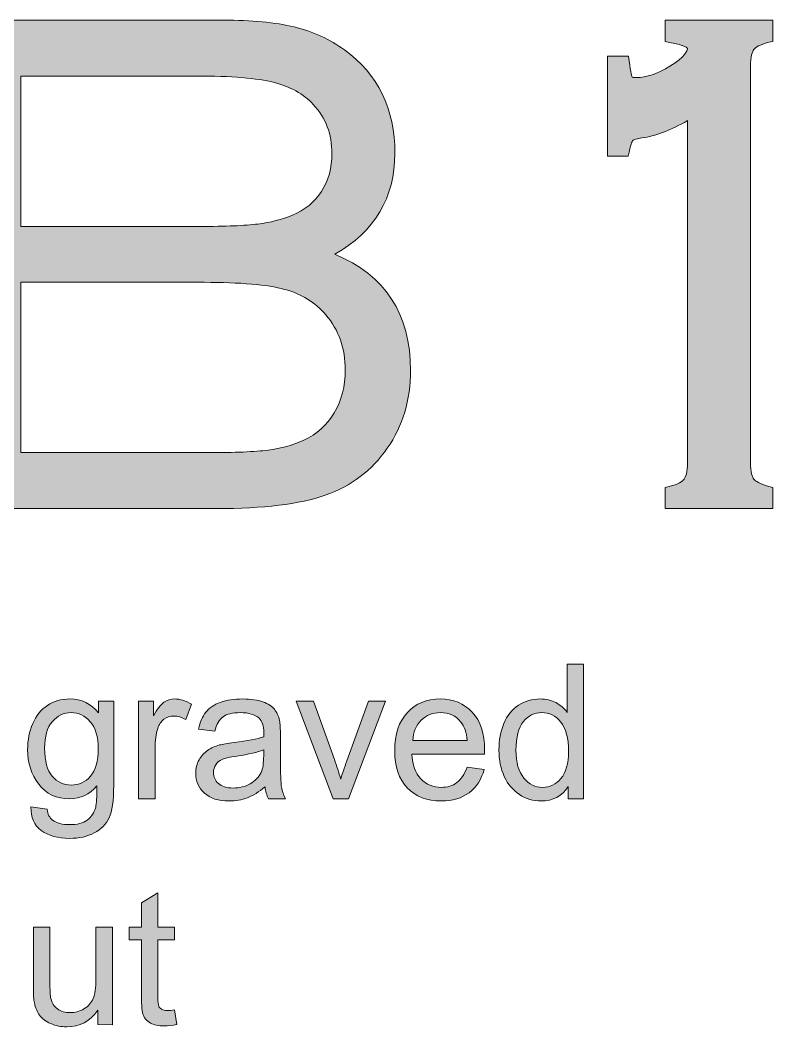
# Model space of a CAD drawing. Header units: inches. Extents: x 1117 to 1992, y -2324 to -585.
# Drawn here: x 1617.49 to 1653.76, y -1661.68 to -1613.17 of the extents above; entities that cross this region are included whole.
import ezdxf

# ---------------------------------------------------------------- set-up
doc = ezdxf.new("R2010")
doc.units = ezdxf.units.IN
doc.header["$MEASUREMENT"] = 0
doc.layers.add('Layer 1', color=7, linetype='Continuous')

# ---------------------------------------------------------------- blocks, each defined once
blk = doc.blocks.new('block 243')
at = {"layer": 'Layer 1', "true_color": 0x010101}
h = blk.add_hatch(color=18, dxfattribs=at)
h.dxf.hatch_style = 2
edge = h.paths.add_edge_path()
edge.add_spline(control_points=[(1632.65, -1624.453), (1634.572, -1623.359), (1635.545, -1621.728), (1635.545, -1619.597), (1635.545, -1617.44), (1634.726, -1615.759), (1633.113, -1614.602), (1632.415, -1614.089), (1631.598, -1613.718), (1630.686, -1613.497), (1629.787, -1613.28), (1628.64, -1613.169), (1627.278, -1613.169), (1627.278, -1613.169), (1613.289, -1613.169), (1613.289, -1613.169), (1613.289, -1613.169), (1613.289, -1614.157), (1613.289, -1614.157), (1613.289, -1614.157), (1613.482, -1614.202), (1613.482, -1614.202), (1613.938, -1614.311), (1614.124, -1614.454), (1614.199, -1614.555), (1614.277, -1614.66), (1614.369, -1614.893), (1614.369, -1615.41), (1614.369, -1615.41), (1614.369, -1634.466), (1614.369, -1634.466), (1614.369, -1634.982), (1614.277, -1635.209), (1614.201, -1635.31), (1614.124, -1635.41), (1613.937, -1635.555), (1613.474, -1635.676), (1613.474, -1635.676), (1613.289, -1635.725), (1613.289, -1635.725), (1613.289, -1635.725), (1613.289, -1636.708), (1613.289, -1636.708), (1613.289, -1636.708), (1626.957, -1636.708), (1626.957, -1636.708), (1629.202, -1636.708), (1630.962, -1636.491), (1632.187, -1636.062), (1633.437, -1635.624), (1634.444, -1634.863), (1635.178, -1633.8), (1635.925, -1632.726), (1636.303, -1631.469), (1636.303, -1630.062), (1636.304, -1627.335), (1635.076, -1625.451), (1632.65, -1624.453)], knot_values=[0, 0, 0, 0, 1, 1, 1, 2, 2, 2, 3, 3, 3, 4, 4, 4, 5, 5, 5, 6, 6, 6, 7, 7, 7, 8, 8, 8, 9, 9, 9, 10, 10, 10, 11, 11, 11, 12, 12, 12, 13, 13, 13, 14, 14, 14, 15, 15, 15, 16, 16, 16, 17, 17, 17, 18, 18, 18, 19, 19, 19, 19], degree=3, periodic=1)
edge = h.paths.add_edge_path()
edge.add_spline(control_points=[(1617.52, -1625.804), (1617.52, -1625.804), (1626.349, -1625.804), (1626.349, -1625.804), (1628.096, -1625.804), (1629.403, -1625.918), (1630.234, -1626.142), (1631.035, -1626.358), (1631.704, -1626.772), (1632.219, -1627.371), (1632.84, -1628.097), (1633.154, -1628.991), (1633.154, -1630.027), (1633.154, -1630.81), (1632.976, -1631.504), (1632.624, -1632.092), (1632.275, -1632.676), (1631.78, -1633.12), (1631.158, -1633.41), (1630.632, -1633.646), (1630.053, -1633.807), (1629.439, -1633.887), (1628.812, -1633.97), (1627.829, -1634.012), (1626.518, -1634.012), (1626.518, -1634.012), (1617.518, -1634.012), (1617.518, -1634.012), (1617.518, -1634.012), (1617.518, -1625.803), (1617.518, -1625.803), (1617.518, -1625.803), (1617.52, -1625.803), (1617.52, -1625.803), (1617.52, -1625.803), (1617.52, -1625.804), (1617.52, -1625.804), (1617.52, -1625.804), (1617.52, -1625.804), (1617.52, -1625.804)], knot_values=[0, 0, 0, 0, 1, 1, 1, 2, 2, 2, 3, 3, 3, 4, 4, 4, 5, 5, 5, 6, 6, 6, 7, 7, 7, 8, 8, 8, 9, 9, 9, 10, 10, 10, 11, 11, 11, 12, 12, 12, 13, 13, 13, 13], degree=3, periodic=1)
edge = h.paths.add_edge_path()
edge.add_spline(control_points=[(1632.013, -1621.42), (1631.682, -1621.936), (1631.21, -1622.324), (1630.61, -1622.572), (1630.103, -1622.777), (1629.543, -1622.919), (1628.942, -1622.995), (1628.332, -1623.072), (1627.391, -1623.111), (1626.146, -1623.111), (1626.146, -1623.111), (1617.518, -1623.111), (1617.518, -1623.111), (1617.518, -1623.111), (1617.518, -1615.863), (1617.518, -1615.863), (1617.518, -1615.863), (1625.977, -1615.863), (1625.977, -1615.863), (1627.658, -1615.863), (1628.918, -1615.966), (1629.722, -1616.168), (1630.497, -1616.364), (1631.136, -1616.723), (1631.616, -1617.234), (1632.219, -1617.89), (1632.512, -1618.664), (1632.512, -1619.596), (1632.513, -1620.287), (1632.345, -1620.901), (1632.013, -1621.42)], knot_values=[0, 0, 0, 0, 1, 1, 1, 2, 2, 2, 3, 3, 3, 4, 4, 4, 5, 5, 5, 6, 6, 6, 7, 7, 7, 8, 8, 8, 9, 9, 9, 10, 10, 10, 10], degree=3, periodic=1)
h = blk.add_hatch(color=18, dxfattribs=at)
h.dxf.hatch_style = 2
edge = h.paths.add_edge_path()
edge.add_spline(control_points=[(1648.564, -1614.204), (1648.564, -1614.204), (1648.772, -1614.24), (1648.772, -1614.24), (1649.547, -1614.374), (1649.648, -1614.534), (1649.644, -1614.516), (1649.644, -1614.647), (1649.534, -1614.934), (1648.799, -1615.384), (1648.199, -1615.751), (1647.656, -1615.938), (1647.184, -1615.938), (1647.039, -1615.938), (1646.983, -1615.915), (1646.981, -1615.92), (1646.966, -1615.888), (1646.914, -1615.736), (1646.834, -1615.125), (1646.834, -1615.125), (1646.805, -1614.908), (1646.805, -1614.908), (1646.805, -1614.908), (1645.796, -1614.908), (1645.796, -1614.908), (1645.796, -1614.908), (1645.796, -1619.729), (1645.796, -1619.729), (1645.796, -1619.729), (1646.789, -1619.729), (1646.789, -1619.729), (1646.789, -1619.729), (1646.83, -1619.53), (1646.83, -1619.53), (1646.928, -1619.067), (1646.998, -1618.974), (1647.003, -1618.967), (1647.007, -1618.964), (1647.083, -1618.901), (1647.448, -1618.848), (1648.089, -1618.756), (1648.826, -1618.475), (1649.644, -1618.01), (1649.644, -1618.01), (1649.644, -1634.466), (1649.644, -1634.466), (1649.644, -1634.968), (1649.553, -1635.193), (1649.476, -1635.293), (1649.4, -1635.392), (1649.215, -1635.532), (1648.756, -1635.641), (1648.756, -1635.641), (1648.563, -1635.686), (1648.563, -1635.686), (1648.563, -1635.686), (1648.563, -1636.708), (1648.563, -1636.708), (1648.563, -1636.708), (1653.756, -1636.708), (1653.756, -1636.708), (1653.756, -1636.708), (1653.756, -1635.691), (1653.756, -1635.691), (1653.756, -1635.691), (1653.569, -1635.642), (1653.569, -1635.642), (1653.106, -1635.52), (1652.918, -1635.379), (1652.841, -1635.282), (1652.766, -1635.186), (1652.676, -1634.966), (1652.676, -1634.466), (1652.676, -1634.466), (1652.676, -1615.411), (1652.676, -1615.411), (1652.676, -1614.909), (1652.767, -1614.684), (1652.845, -1614.584), (1652.92, -1614.485), (1653.105, -1614.345), (1653.565, -1614.237), (1653.565, -1614.237), (1653.757, -1614.191), (1653.757, -1614.191), (1653.757, -1614.191), (1653.757, -1613.17), (1653.757, -1613.17), (1653.757, -1613.17), (1648.565, -1613.17), (1648.565, -1613.17), (1648.565, -1613.17), (1648.564, -1614.204), (1648.564, -1614.204), (1648.564, -1614.204), (1648.564, -1614.204), (1648.564, -1614.204)], knot_values=[0, 0, 0, 0, 1, 1, 1, 2, 2, 2, 3, 3, 3, 4, 4, 4, 5, 5, 5, 6, 6, 6, 7, 7, 7, 8, 8, 8, 9, 9, 9, 10, 10, 10, 11, 11, 11, 12, 12, 12, 13, 13, 13, 14, 14, 14, 15, 15, 15, 16, 16, 16, 17, 17, 17, 18, 18, 18, 19, 19, 19, 20, 20, 20, 21, 21, 21, 22, 22, 22, 23, 23, 23, 24, 24, 24, 25, 25, 25, 26, 26, 26, 27, 27, 27, 28, 28, 28, 29, 29, 29, 30, 30, 30, 31, 31, 31, 32, 32, 32, 32], degree=3, periodic=1)
at = {"layer": 'Layer 1', "lineweight": 0}
for points, knots in [([(1632.65, -1624.453), (1634.572, -1623.359), (1635.545, -1621.728), (1635.545, -1619.597), (1635.545, -1617.44), (1634.726, -1615.759), (1633.113, -1614.602), (1632.415, -1614.089), (1631.598, -1613.718), (1630.686, -1613.497), (1629.787, -1613.28), (1628.64, -1613.169), (1627.278, -1613.169), (1627.278, -1613.169), (1613.289, -1613.169), (1613.289, -1613.169), (1613.289, -1613.169), (1613.289, -1614.157), (1613.289, -1614.157), (1613.289, -1614.157), (1613.482, -1614.202), (1613.482, -1614.202), (1613.938, -1614.311), (1614.124, -1614.454), (1614.199, -1614.555), (1614.277, -1614.66), (1614.369, -1614.893), (1614.369, -1615.41), (1614.369, -1615.41), (1614.369, -1634.466), (1614.369, -1634.466), (1614.369, -1634.982), (1614.277, -1635.209), (1614.201, -1635.31), (1614.124, -1635.41), (1613.937, -1635.555), (1613.474, -1635.676), (1613.474, -1635.676), (1613.289, -1635.725), (1613.289, -1635.725), (1613.289, -1635.725), (1613.289, -1636.708), (1613.289, -1636.708), (1613.289, -1636.708), (1626.957, -1636.708), (1626.957, -1636.708), (1629.202, -1636.708), (1630.962, -1636.491), (1632.187, -1636.062), (1633.437, -1635.624), (1634.444, -1634.863), (1635.178, -1633.8), (1635.925, -1632.726), (1636.303, -1631.469), (1636.303, -1630.062), (1636.304, -1627.335), (1635.076, -1625.451), (1632.65, -1624.453)], [0, 0, 0, 0, 1, 1, 1, 2, 2, 2, 3, 3, 3, 4, 4, 4, 5, 5, 5, 6, 6, 6, 7, 7, 7, 8, 8, 8, 9, 9, 9, 10, 10, 10, 11, 11, 11, 12, 12, 12, 13, 13, 13, 14, 14, 14, 15, 15, 15, 16, 16, 16, 17, 17, 17, 18, 18, 18, 19, 19, 19, 19]), ([(1648.564, -1614.204), (1648.564, -1614.204), (1648.772, -1614.24), (1648.772, -1614.24), (1649.547, -1614.374), (1649.648, -1614.534), (1649.644, -1614.516), (1649.644, -1614.647), (1649.534, -1614.934), (1648.799, -1615.384), (1648.199, -1615.751), (1647.656, -1615.938), (1647.184, -1615.938), (1647.039, -1615.938), (1646.983, -1615.915), (1646.981, -1615.92), (1646.966, -1615.888), (1646.914, -1615.736), (1646.834, -1615.125), (1646.834, -1615.125), (1646.805, -1614.908), (1646.805, -1614.908), (1646.805, -1614.908), (1645.796, -1614.908), (1645.796, -1614.908), (1645.796, -1614.908), (1645.796, -1619.729), (1645.796, -1619.729), (1645.796, -1619.729), (1646.789, -1619.729), (1646.789, -1619.729), (1646.789, -1619.729), (1646.83, -1619.53), (1646.83, -1619.53), (1646.928, -1619.067), (1646.998, -1618.974), (1647.003, -1618.967), (1647.007, -1618.964), (1647.083, -1618.901), (1647.448, -1618.848), (1648.089, -1618.756), (1648.826, -1618.475), (1649.644, -1618.01), (1649.644, -1618.01), (1649.644, -1634.466), (1649.644, -1634.466), (1649.644, -1634.968), (1649.553, -1635.193), (1649.476, -1635.293), (1649.4, -1635.392), (1649.215, -1635.532), (1648.756, -1635.641), (1648.756, -1635.641), (1648.563, -1635.686), (1648.563, -1635.686), (1648.563, -1635.686), (1648.563, -1636.708), (1648.563, -1636.708), (1648.563, -1636.708), (1653.756, -1636.708), (1653.756, -1636.708), (1653.756, -1636.708), (1653.756, -1635.691), (1653.756, -1635.691), (1653.756, -1635.691), (1653.569, -1635.642), (1653.569, -1635.642), (1653.106, -1635.52), (1652.918, -1635.379), (1652.841, -1635.282), (1652.766, -1635.186), (1652.676, -1634.966), (1652.676, -1634.466), (1652.676, -1634.466), (1652.676, -1615.411), (1652.676, -1615.411), (1652.676, -1614.909), (1652.767, -1614.684), (1652.845, -1614.584), (1652.92, -1614.485), (1653.105, -1614.345), (1653.565, -1614.237), (1653.565, -1614.237), (1653.757, -1614.191), (1653.757, -1614.191), (1653.757, -1614.191), (1653.757, -1613.17), (1653.757, -1613.17), (1653.757, -1613.17), (1648.565, -1613.17), (1648.565, -1613.17), (1648.565, -1613.17), (1648.564, -1614.204), (1648.564, -1614.204), (1648.564, -1614.204), (1648.564, -1614.204), (1648.564, -1614.204)], [0, 0, 0, 0, 1, 1, 1, 2, 2, 2, 3, 3, 3, 4, 4, 4, 5, 5, 5, 6, 6, 6, 7, 7, 7, 8, 8, 8, 9, 9, 9, 10, 10, 10, 11, 11, 11, 12, 12, 12, 13, 13, 13, 14, 14, 14, 15, 15, 15, 16, 16, 16, 17, 17, 17, 18, 18, 18, 19, 19, 19, 20, 20, 20, 21, 21, 21, 22, 22, 22, 23, 23, 23, 24, 24, 24, 25, 25, 25, 26, 26, 26, 27, 27, 27, 28, 28, 28, 29, 29, 29, 30, 30, 30, 31, 31, 31, 32, 32, 32, 32]), ([(1632.013, -1621.42), (1631.682, -1621.936), (1631.21, -1622.324), (1630.61, -1622.572), (1630.103, -1622.777), (1629.543, -1622.919), (1628.942, -1622.995), (1628.332, -1623.072), (1627.391, -1623.111), (1626.146, -1623.111), (1626.146, -1623.111), (1617.518, -1623.111), (1617.518, -1623.111), (1617.518, -1623.111), (1617.518, -1615.863), (1617.518, -1615.863), (1617.518, -1615.863), (1625.977, -1615.863), (1625.977, -1615.863), (1627.658, -1615.863), (1628.918, -1615.966), (1629.722, -1616.168), (1630.497, -1616.364), (1631.136, -1616.723), (1631.616, -1617.234), (1632.219, -1617.89), (1632.512, -1618.664), (1632.512, -1619.596), (1632.513, -1620.287), (1632.345, -1620.901), (1632.013, -1621.42)], [0, 0, 0, 0, 1, 1, 1, 2, 2, 2, 3, 3, 3, 4, 4, 4, 5, 5, 5, 6, 6, 6, 7, 7, 7, 8, 8, 8, 9, 9, 9, 10, 10, 10, 10]), ([(1617.52, -1625.804), (1617.52, -1625.804), (1626.349, -1625.804), (1626.349, -1625.804), (1628.096, -1625.804), (1629.403, -1625.918), (1630.234, -1626.142), (1631.035, -1626.358), (1631.704, -1626.772), (1632.219, -1627.371), (1632.84, -1628.097), (1633.154, -1628.991), (1633.154, -1630.027), (1633.154, -1630.81), (1632.976, -1631.504), (1632.624, -1632.092), (1632.275, -1632.676), (1631.78, -1633.12), (1631.158, -1633.41), (1630.632, -1633.646), (1630.053, -1633.807), (1629.439, -1633.887), (1628.812, -1633.97), (1627.829, -1634.012), (1626.518, -1634.012), (1626.518, -1634.012), (1617.518, -1634.012), (1617.518, -1634.012), (1617.518, -1634.012), (1617.518, -1625.803), (1617.518, -1625.803), (1617.518, -1625.803), (1617.52, -1625.803), (1617.52, -1625.803), (1617.52, -1625.803), (1617.52, -1625.804), (1617.52, -1625.804), (1617.52, -1625.804), (1617.52, -1625.804), (1617.52, -1625.804)], [0, 0, 0, 0, 1, 1, 1, 2, 2, 2, 3, 3, 3, 4, 4, 4, 5, 5, 5, 6, 6, 6, 7, 7, 7, 8, 8, 8, 9, 9, 9, 10, 10, 10, 11, 11, 11, 12, 12, 12, 13, 13, 13, 13])]:
    blk.add_open_spline(points, degree=3, knots=knots, dxfattribs=at)
blk = doc.blocks.new('block 244')
at = {"layer": 'Layer 1', "true_color": 0x010101}
h = blk.add_hatch(color=18, dxfattribs=at)
h.dxf.hatch_style = 2
edge = h.paths.add_edge_path()
edge.add_spline(control_points=[(1643.899, -1650.69), (1643.899, -1650.69), (1643.899, -1650.096), (1643.899, -1650.096), (1643.601, -1650.563), (1643.162, -1650.796), (1642.583, -1650.796), (1642.208, -1650.796), (1641.863, -1650.693), (1641.548, -1650.485), (1641.233, -1650.279), (1640.99, -1649.991), (1640.818, -1649.62), (1640.645, -1649.249), (1640.559, -1648.823), (1640.559, -1648.342), (1640.559, -1647.873), (1640.637, -1647.447), (1640.794, -1647.064), (1640.95, -1646.682), (1641.185, -1646.389), (1641.498, -1646.185), (1641.811, -1645.982), (1642.161, -1645.88), (1642.548, -1645.88), (1642.831, -1645.88), (1643.085, -1645.939), (1643.305, -1646.059), (1643.526, -1646.179), (1643.707, -1646.334), (1643.845, -1646.527), (1643.845, -1646.527), (1643.845, -1644.197), (1643.845, -1644.197), (1643.845, -1644.197), (1644.638, -1644.197), (1644.638, -1644.197), (1644.638, -1644.197), (1644.638, -1650.69), (1644.638, -1650.69), (1644.638, -1650.69), (1643.899, -1650.69), (1643.899, -1650.69), (1643.899, -1650.69), (1643.899, -1650.69), (1643.899, -1650.69)], knot_values=[0, 0, 0, 0, 1, 1, 1, 2, 2, 2, 3, 3, 3, 4, 4, 4, 5, 5, 5, 6, 6, 6, 7, 7, 7, 8, 8, 8, 9, 9, 9, 10, 10, 10, 11, 11, 11, 12, 12, 12, 13, 13, 13, 14, 14, 14, 15, 15, 15, 15], degree=3, periodic=1)
edge = h.paths.add_edge_path()
edge.add_spline(control_points=[(1641.379, -1648.343), (1641.379, -1648.945), (1641.505, -1649.395), (1641.76, -1649.694), (1642.014, -1649.992), (1642.313, -1650.141), (1642.659, -1650.141), (1643.006, -1650.141), (1643.303, -1649.999), (1643.547, -1649.714), (1643.79, -1649.429), (1643.912, -1648.994), (1643.912, -1648.41), (1643.912, -1647.766), (1643.787, -1647.293), (1643.541, -1646.992), (1643.293, -1646.691), (1642.987, -1646.54), (1642.623, -1646.54), (1642.269, -1646.54), (1641.972, -1646.685), (1641.735, -1646.974), (1641.498, -1647.263), (1641.379, -1647.72), (1641.379, -1648.343)], knot_values=[0, 0, 0, 0, 1, 1, 1, 2, 2, 2, 3, 3, 3, 4, 4, 4, 5, 5, 5, 6, 6, 6, 7, 7, 7, 8, 8, 8, 8], degree=3, periodic=1)
h = blk.add_hatch(color=18, dxfattribs=at)
h.dxf.hatch_style = 2
edge = h.paths.add_edge_path()
edge.add_spline(control_points=[(1618.011, -1651.08), (1618.011, -1651.08), (1618.786, -1651.195), (1618.786, -1651.195), (1618.818, -1651.434), (1618.909, -1651.608), (1619.056, -1651.717), (1619.254, -1651.864), (1619.524, -1651.938), (1619.866, -1651.938), (1620.235, -1651.938), (1620.521, -1651.865), (1620.721, -1651.717), (1620.922, -1651.569), (1621.058, -1651.363), (1621.129, -1651.097), (1621.17, -1650.935), (1621.189, -1650.593), (1621.186, -1650.074), (1620.838, -1650.485), (1620.404, -1650.69), (1619.884, -1650.69), (1619.238, -1650.69), (1618.737, -1650.456), (1618.383, -1649.99), (1618.029, -1649.524), (1617.851, -1648.964), (1617.851, -1648.312), (1617.851, -1647.863), (1617.932, -1647.449), (1618.095, -1647.069), (1618.257, -1646.691), (1618.493, -1646.397), (1618.801, -1646.191), (1619.109, -1645.984), (1619.471, -1645.881), (1619.888, -1645.881), (1620.443, -1645.881), (1620.901, -1646.105), (1621.262, -1646.553), (1621.262, -1646.553), (1621.262, -1645.987), (1621.262, -1645.987), (1621.262, -1645.987), (1621.997, -1645.987), (1621.997, -1645.987), (1621.997, -1645.987), (1621.997, -1650.052), (1621.997, -1650.052), (1621.997, -1650.785), (1621.922, -1651.304), (1621.773, -1651.609), (1621.624, -1651.915), (1621.387, -1652.157), (1621.063, -1652.334), (1620.74, -1652.511), (1620.342, -1652.599), (1619.87, -1652.599), (1619.309, -1652.599), (1618.856, -1652.473), (1618.51, -1652.221), (1618.165, -1651.968), (1617.999, -1651.588), (1618.011, -1651.08)], knot_values=[0, 0, 0, 0, 1, 1, 1, 2, 2, 2, 3, 3, 3, 4, 4, 4, 5, 5, 5, 6, 6, 6, 7, 7, 7, 8, 8, 8, 9, 9, 9, 10, 10, 10, 11, 11, 11, 12, 12, 12, 13, 13, 13, 14, 14, 14, 15, 15, 15, 16, 16, 16, 17, 17, 17, 18, 18, 18, 19, 19, 19, 20, 20, 20, 21, 21, 21, 21], degree=3, periodic=1)
edge = h.paths.add_edge_path()
edge.add_spline(control_points=[(1618.671, -1648.254), (1618.671, -1648.872), (1618.793, -1649.321), (1619.038, -1649.605), (1619.282, -1649.889), (1619.589, -1650.03), (1619.958, -1650.03), (1620.325, -1650.03), (1620.632, -1649.889), (1620.88, -1649.607), (1621.128, -1649.326), (1621.252, -1648.883), (1621.252, -1648.28), (1621.252, -1647.705), (1621.125, -1647.271), (1620.869, -1646.979), (1620.613, -1646.686), (1620.305, -1646.54), (1619.945, -1646.54), (1619.591, -1646.54), (1619.29, -1646.684), (1619.042, -1646.972), (1618.795, -1647.26), (1618.671, -1647.687), (1618.671, -1648.254)], knot_values=[0, 0, 0, 0, 1, 1, 1, 2, 2, 2, 3, 3, 3, 4, 4, 4, 5, 5, 5, 6, 6, 6, 7, 7, 7, 8, 8, 8, 8], degree=3, periodic=1)
h = blk.add_hatch(color=18, dxfattribs=at)
h.dxf.hatch_style = 2
edge = h.paths.add_edge_path()
edge.add_spline(control_points=[(1623.193, -1650.69), (1623.193, -1650.69), (1623.193, -1645.986), (1623.193, -1645.986), (1623.193, -1645.986), (1623.909, -1645.986), (1623.909, -1645.986), (1623.909, -1645.986), (1623.909, -1646.699), (1623.909, -1646.699), (1624.093, -1646.366), (1624.262, -1646.146), (1624.417, -1646.039), (1624.571, -1645.933), (1624.743, -1645.88), (1624.928, -1645.88), (1625.197, -1645.88), (1625.469, -1645.966), (1625.747, -1646.138), (1625.747, -1646.138), (1625.474, -1646.877), (1625.474, -1646.877), (1625.278, -1646.763), (1625.084, -1646.705), (1624.889, -1646.705), (1624.715, -1646.705), (1624.558, -1646.757), (1624.419, -1646.862), (1624.279, -1646.966), (1624.182, -1647.112), (1624.123, -1647.298), (1624.034, -1647.582), (1623.99, -1647.892), (1623.99, -1648.228), (1623.99, -1648.228), (1623.99, -1650.69), (1623.99, -1650.69), (1623.99, -1650.69), (1623.193, -1650.69), (1623.193, -1650.69), (1623.193, -1650.69), (1623.193, -1650.69), (1623.193, -1650.69)], knot_values=[0, 0, 0, 0, 1, 1, 1, 2, 2, 2, 3, 3, 3, 4, 4, 4, 5, 5, 5, 6, 6, 6, 7, 7, 7, 8, 8, 8, 9, 9, 9, 10, 10, 10, 11, 11, 11, 12, 12, 12, 13, 13, 13, 14, 14, 14, 14], degree=3, periodic=1)
h = blk.add_hatch(color=18, dxfattribs=at)
h.dxf.hatch_style = 2
edge = h.paths.add_edge_path()
edge.add_spline(control_points=[(1629.291, -1650.11), (1628.995, -1650.361), (1628.711, -1650.538), (1628.438, -1650.641), (1628.166, -1650.745), (1627.872, -1650.796), (1627.56, -1650.796), (1627.043, -1650.796), (1626.646, -1650.67), (1626.369, -1650.418), (1626.091, -1650.165), (1625.951, -1649.843), (1625.951, -1649.45), (1625.951, -1649.22), (1626.004, -1649.009), (1626.109, -1648.819), (1626.214, -1648.628), (1626.351, -1648.475), (1626.521, -1648.36), (1626.69, -1648.245), (1626.881, -1648.158), (1627.094, -1648.099), (1627.251, -1648.058), (1627.487, -1648.018), (1627.803, -1647.979), (1628.446, -1647.903), (1628.92, -1647.811), (1629.225, -1647.705), (1629.227, -1647.596), (1629.229, -1647.527), (1629.229, -1647.497), (1629.229, -1647.172), (1629.154, -1646.943), (1629.003, -1646.81), (1628.799, -1646.63), (1628.496, -1646.54), (1628.095, -1646.54), (1627.72, -1646.54), (1627.443, -1646.606), (1627.265, -1646.737), (1627.085, -1646.869), (1626.954, -1647.102), (1626.868, -1647.436), (1626.868, -1647.436), (1626.089, -1647.33), (1626.089, -1647.33), (1626.159, -1646.996), (1626.276, -1646.727), (1626.438, -1646.521), (1626.6, -1646.316), (1626.835, -1646.158), (1627.142, -1646.047), (1627.45, -1645.936), (1627.805, -1645.881), (1628.21, -1645.881), (1628.611, -1645.881), (1628.938, -1645.928), (1629.189, -1646.022), (1629.44, -1646.117), (1629.624, -1646.235), (1629.742, -1646.379), (1629.86, -1646.522), (1629.943, -1646.703), (1629.99, -1646.921), (1630.016, -1647.057), (1630.03, -1647.302), (1630.03, -1647.657), (1630.03, -1647.657), (1630.03, -1648.72), (1630.03, -1648.72), (1630.03, -1649.461), (1630.047, -1649.93), (1630.081, -1650.126), (1630.116, -1650.322), (1630.182, -1650.51), (1630.282, -1650.691), (1630.282, -1650.691), (1629.45, -1650.691), (1629.45, -1650.691), (1629.369, -1650.525), (1629.315, -1650.331), (1629.291, -1650.11)], knot_values=[0, 0, 0, 0, 1, 1, 1, 2, 2, 2, 3, 3, 3, 4, 4, 4, 5, 5, 5, 6, 6, 6, 7, 7, 7, 8, 8, 8, 9, 9, 9, 10, 10, 10, 11, 11, 11, 12, 12, 12, 13, 13, 13, 14, 14, 14, 15, 15, 15, 16, 16, 16, 17, 17, 17, 18, 18, 18, 19, 19, 19, 20, 20, 20, 21, 21, 21, 22, 22, 22, 23, 23, 23, 24, 24, 24, 25, 25, 25, 26, 26, 26, 27, 27, 27, 27], degree=3, periodic=1)
edge = h.paths.add_edge_path()
edge.add_spline(control_points=[(1629.225, -1648.33), (1628.936, -1648.448), (1628.502, -1648.548), (1627.923, -1648.631), (1627.595, -1648.678), (1627.364, -1648.731), (1627.228, -1648.79), (1627.092, -1648.849), (1626.987, -1648.936), (1626.913, -1649.049), (1626.84, -1649.162), (1626.803, -1649.289), (1626.803, -1649.428), (1626.803, -1649.641), (1626.884, -1649.817), (1627.044, -1649.959), (1627.205, -1650.1), (1627.441, -1650.172), (1627.75, -1650.172), (1628.057, -1650.172), (1628.331, -1650.106), (1628.57, -1649.971), (1628.809, -1649.836), (1628.985, -1649.653), (1629.097, -1649.419), (1629.183, -1649.24), (1629.225, -1648.974), (1629.225, -1648.622), (1629.225, -1648.622), (1629.225, -1648.33), (1629.225, -1648.33)], knot_values=[0, 0, 0, 0, 1, 1, 1, 2, 2, 2, 3, 3, 3, 4, 4, 4, 5, 5, 5, 6, 6, 6, 7, 7, 7, 8, 8, 8, 9, 9, 9, 10, 10, 10, 10], degree=3, periodic=1)
h = blk.add_hatch(color=18, dxfattribs=at)
h.dxf.hatch_style = 2
edge = h.paths.add_edge_path()
edge.add_spline(control_points=[(1632.574, -1650.69), (1632.574, -1650.69), (1630.784, -1645.986), (1630.784, -1645.986), (1630.784, -1645.986), (1631.625, -1645.986), (1631.625, -1645.986), (1631.625, -1645.986), (1632.635, -1648.803), (1632.635, -1648.803), (1632.744, -1649.107), (1632.845, -1649.424), (1632.936, -1649.751), (1633.007, -1649.504), (1633.106, -1649.205), (1633.234, -1648.857), (1633.234, -1648.857), (1634.279, -1645.986), (1634.279, -1645.986), (1634.279, -1645.986), (1635.098, -1645.986), (1635.098, -1645.986), (1635.098, -1645.986), (1633.317, -1650.69), (1633.317, -1650.69), (1633.317, -1650.69), (1632.574, -1650.69), (1632.574, -1650.69)], knot_values=[0, 0, 0, 0, 1, 1, 1, 2, 2, 2, 3, 3, 3, 4, 4, 4, 5, 5, 5, 6, 6, 6, 7, 7, 7, 8, 8, 8, 9, 9, 9, 9], degree=3, periodic=1)
h = blk.add_hatch(color=18, dxfattribs=at)
h.dxf.hatch_style = 2
edge = h.paths.add_edge_path()
edge.add_spline(control_points=[(1639.021, -1649.175), (1639.021, -1649.175), (1639.845, -1649.277), (1639.845, -1649.277), (1639.715, -1649.758), (1639.474, -1650.132), (1639.123, -1650.397), (1638.772, -1650.664), (1638.323, -1650.797), (1637.778, -1650.797), (1637.09, -1650.797), (1636.544, -1650.584), (1636.14, -1650.16), (1635.737, -1649.737), (1635.536, -1649.143), (1635.536, -1648.378), (1635.536, -1647.587), (1635.74, -1646.972), (1636.147, -1646.535), (1636.554, -1646.098), (1637.082, -1645.88), (1637.733, -1645.88), (1638.361, -1645.88), (1638.875, -1646.094), (1639.273, -1646.522), (1639.673, -1646.95), (1639.871, -1647.552), (1639.871, -1648.329), (1639.871, -1648.376), (1639.87, -1648.447), (1639.867, -1648.542), (1639.867, -1648.542), (1636.359, -1648.542), (1636.359, -1648.542), (1636.388, -1649.059), (1636.535, -1649.454), (1636.798, -1649.729), (1637.06, -1650.004), (1637.388, -1650.141), (1637.781, -1650.141), (1638.073, -1650.141), (1638.323, -1650.064), (1638.529, -1649.911), (1638.737, -1649.757), (1638.901, -1649.512), (1639.021, -1649.175)], knot_values=[0, 0, 0, 0, 1, 1, 1, 2, 2, 2, 3, 3, 3, 4, 4, 4, 5, 5, 5, 6, 6, 6, 7, 7, 7, 8, 8, 8, 9, 9, 9, 10, 10, 10, 11, 11, 11, 12, 12, 12, 13, 13, 13, 14, 14, 14, 15, 15, 15, 15], degree=3, periodic=1)
edge = h.paths.add_edge_path()
edge.add_spline(control_points=[(1636.404, -1647.887), (1636.404, -1647.887), (1639.031, -1647.887), (1639.031, -1647.887), (1638.995, -1647.491), (1638.895, -1647.194), (1638.729, -1646.997), (1638.475, -1646.689), (1638.147, -1646.536), (1637.742, -1646.536), (1637.375, -1646.536), (1637.068, -1646.658), (1636.818, -1646.903), (1636.57, -1647.148), (1636.431, -1647.476), (1636.404, -1647.887)], knot_values=[0, 0, 0, 0, 1, 1, 1, 2, 2, 2, 3, 3, 3, 4, 4, 4, 5, 5, 5, 5], degree=3, periodic=1)
h = blk.add_hatch(color=18, dxfattribs=at)
h.dxf.hatch_style = 2
edge = h.paths.add_edge_path()
edge.add_spline(control_points=[(1624.929, -1660.862), (1624.929, -1660.862), (1625.043, -1661.566), (1625.043, -1661.566), (1624.819, -1661.614), (1624.618, -1661.637), (1624.441, -1661.637), (1624.152, -1661.637), (1623.927, -1661.591), (1623.769, -1661.5), (1623.609, -1661.409), (1623.496, -1661.287), (1623.432, -1661.139), (1623.366, -1660.99), (1623.334, -1660.676), (1623.334, -1660.198), (1623.334, -1660.198), (1623.334, -1657.492), (1623.334, -1657.492), (1623.334, -1657.492), (1622.75, -1657.492), (1622.75, -1657.492), (1622.75, -1657.492), (1622.75, -1656.871), (1622.75, -1656.871), (1622.75, -1656.871), (1623.334, -1656.871), (1623.334, -1656.871), (1623.334, -1656.871), (1623.334, -1655.707), (1623.334, -1655.707), (1623.334, -1655.707), (1624.127, -1655.229), (1624.127, -1655.229), (1624.127, -1655.229), (1624.127, -1656.871), (1624.127, -1656.871), (1624.127, -1656.871), (1624.929, -1656.871), (1624.929, -1656.871), (1624.929, -1656.871), (1624.929, -1657.492), (1624.929, -1657.492), (1624.929, -1657.492), (1624.127, -1657.492), (1624.127, -1657.492), (1624.127, -1657.492), (1624.127, -1660.242), (1624.127, -1660.242), (1624.127, -1660.47), (1624.141, -1660.616), (1624.169, -1660.68), (1624.197, -1660.745), (1624.243, -1660.797), (1624.306, -1660.835), (1624.371, -1660.873), (1624.461, -1660.892), (1624.579, -1660.892), (1624.668, -1660.893), (1624.784, -1660.883), (1624.929, -1660.862)], knot_values=[0, 0, 0, 0, 1, 1, 1, 2, 2, 2, 3, 3, 3, 4, 4, 4, 5, 5, 5, 6, 6, 6, 7, 7, 7, 8, 8, 8, 9, 9, 9, 10, 10, 10, 11, 11, 11, 12, 12, 12, 13, 13, 13, 14, 14, 14, 15, 15, 15, 16, 16, 16, 17, 17, 17, 18, 18, 18, 19, 19, 19, 20, 20, 20, 20], degree=3, periodic=1)
h = blk.add_hatch(color=18, dxfattribs=at)
h.dxf.hatch_style = 2
edge = h.paths.add_edge_path()
edge.add_spline(control_points=[(1621.226, -1661.575), (1621.226, -1661.575), (1621.226, -1660.884), (1621.226, -1660.884), (1620.86, -1661.416), (1620.362, -1661.682), (1619.733, -1661.682), (1619.456, -1661.682), (1619.197, -1661.629), (1618.956, -1661.522), (1618.715, -1661.416), (1618.537, -1661.282), (1618.42, -1661.121), (1618.303, -1660.96), (1618.221, -1660.763), (1618.174, -1660.53), (1618.142, -1660.374), (1618.126, -1660.126), (1618.126, -1659.786), (1618.126, -1659.786), (1618.126, -1656.872), (1618.126, -1656.872), (1618.126, -1656.872), (1618.923, -1656.872), (1618.923, -1656.872), (1618.923, -1656.872), (1618.923, -1659.481), (1618.923, -1659.481), (1618.923, -1659.898), (1618.939, -1660.178), (1618.971, -1660.323), (1619.023, -1660.533), (1619.128, -1660.697), (1619.29, -1660.816), (1619.453, -1660.935), (1619.653, -1660.996), (1619.893, -1660.996), (1620.132, -1660.996), (1620.356, -1660.934), (1620.566, -1660.812), (1620.775, -1660.689), (1620.924, -1660.523), (1621.011, -1660.311), (1621.098, -1660.101), (1621.142, -1659.794), (1621.142, -1659.393), (1621.142, -1659.393), (1621.142, -1656.872), (1621.142, -1656.872), (1621.142, -1656.872), (1621.939, -1656.872), (1621.939, -1656.872), (1621.939, -1656.872), (1621.939, -1661.576), (1621.939, -1661.576), (1621.939, -1661.576), (1621.226, -1661.575), (1621.226, -1661.575), (1621.226, -1661.575), (1621.226, -1661.575), (1621.226, -1661.575)], knot_values=[0, 0, 0, 0, 1, 1, 1, 2, 2, 2, 3, 3, 3, 4, 4, 4, 5, 5, 5, 6, 6, 6, 7, 7, 7, 8, 8, 8, 9, 9, 9, 10, 10, 10, 11, 11, 11, 12, 12, 12, 13, 13, 13, 14, 14, 14, 15, 15, 15, 16, 16, 16, 17, 17, 17, 18, 18, 18, 19, 19, 19, 20, 20, 20, 20], degree=3, periodic=1)
at = {"layer": 'Layer 1', "lineweight": 0}
for points, knots in [([(1643.899, -1650.69), (1643.899, -1650.69), (1643.899, -1650.096), (1643.899, -1650.096), (1643.601, -1650.563), (1643.162, -1650.796), (1642.583, -1650.796), (1642.208, -1650.796), (1641.863, -1650.693), (1641.548, -1650.485), (1641.233, -1650.279), (1640.99, -1649.991), (1640.818, -1649.62), (1640.645, -1649.249), (1640.559, -1648.823), (1640.559, -1648.342), (1640.559, -1647.873), (1640.637, -1647.447), (1640.794, -1647.064), (1640.95, -1646.682), (1641.185, -1646.389), (1641.498, -1646.185), (1641.811, -1645.982), (1642.161, -1645.88), (1642.548, -1645.88), (1642.831, -1645.88), (1643.085, -1645.939), (1643.305, -1646.059), (1643.526, -1646.179), (1643.707, -1646.334), (1643.845, -1646.527), (1643.845, -1646.527), (1643.845, -1644.197), (1643.845, -1644.197), (1643.845, -1644.197), (1644.638, -1644.197), (1644.638, -1644.197), (1644.638, -1644.197), (1644.638, -1650.69), (1644.638, -1650.69), (1644.638, -1650.69), (1643.899, -1650.69), (1643.899, -1650.69), (1643.899, -1650.69), (1643.899, -1650.69), (1643.899, -1650.69)], [0, 0, 0, 0, 1, 1, 1, 2, 2, 2, 3, 3, 3, 4, 4, 4, 5, 5, 5, 6, 6, 6, 7, 7, 7, 8, 8, 8, 9, 9, 9, 10, 10, 10, 11, 11, 11, 12, 12, 12, 13, 13, 13, 14, 14, 14, 15, 15, 15, 15]), ([(1618.011, -1651.08), (1618.011, -1651.08), (1618.786, -1651.195), (1618.786, -1651.195), (1618.818, -1651.434), (1618.909, -1651.608), (1619.056, -1651.717), (1619.254, -1651.864), (1619.524, -1651.938), (1619.866, -1651.938), (1620.235, -1651.938), (1620.521, -1651.865), (1620.721, -1651.717), (1620.922, -1651.569), (1621.058, -1651.363), (1621.129, -1651.097), (1621.17, -1650.935), (1621.189, -1650.593), (1621.186, -1650.074), (1620.838, -1650.485), (1620.404, -1650.69), (1619.884, -1650.69), (1619.238, -1650.69), (1618.737, -1650.456), (1618.383, -1649.99), (1618.029, -1649.524), (1617.851, -1648.964), (1617.851, -1648.312), (1617.851, -1647.863), (1617.932, -1647.449), (1618.095, -1647.069), (1618.257, -1646.691), (1618.493, -1646.397), (1618.801, -1646.191), (1619.109, -1645.984), (1619.471, -1645.881), (1619.888, -1645.881), (1620.443, -1645.881), (1620.901, -1646.105), (1621.262, -1646.553), (1621.262, -1646.553), (1621.262, -1645.987), (1621.262, -1645.987), (1621.262, -1645.987), (1621.997, -1645.987), (1621.997, -1645.987), (1621.997, -1645.987), (1621.997, -1650.052), (1621.997, -1650.052), (1621.997, -1650.785), (1621.922, -1651.304), (1621.773, -1651.609), (1621.624, -1651.915), (1621.387, -1652.157), (1621.063, -1652.334), (1620.74, -1652.511), (1620.342, -1652.599), (1619.87, -1652.599), (1619.309, -1652.599), (1618.856, -1652.473), (1618.51, -1652.221), (1618.165, -1651.968), (1617.999, -1651.588), (1618.011, -1651.08)], [0, 0, 0, 0, 1, 1, 1, 2, 2, 2, 3, 3, 3, 4, 4, 4, 5, 5, 5, 6, 6, 6, 7, 7, 7, 8, 8, 8, 9, 9, 9, 10, 10, 10, 11, 11, 11, 12, 12, 12, 13, 13, 13, 14, 14, 14, 15, 15, 15, 16, 16, 16, 17, 17, 17, 18, 18, 18, 19, 19, 19, 20, 20, 20, 21, 21, 21, 21]), ([(1623.193, -1650.69), (1623.193, -1650.69), (1623.193, -1645.986), (1623.193, -1645.986), (1623.193, -1645.986), (1623.909, -1645.986), (1623.909, -1645.986), (1623.909, -1645.986), (1623.909, -1646.699), (1623.909, -1646.699), (1624.093, -1646.366), (1624.262, -1646.146), (1624.417, -1646.039), (1624.571, -1645.933), (1624.743, -1645.88), (1624.928, -1645.88), (1625.197, -1645.88), (1625.469, -1645.966), (1625.747, -1646.138), (1625.747, -1646.138), (1625.474, -1646.877), (1625.474, -1646.877), (1625.278, -1646.763), (1625.084, -1646.705), (1624.889, -1646.705), (1624.715, -1646.705), (1624.558, -1646.757), (1624.419, -1646.862), (1624.279, -1646.966), (1624.182, -1647.112), (1624.123, -1647.298), (1624.034, -1647.582), (1623.99, -1647.892), (1623.99, -1648.228), (1623.99, -1648.228), (1623.99, -1650.69), (1623.99, -1650.69), (1623.99, -1650.69), (1623.193, -1650.69), (1623.193, -1650.69), (1623.193, -1650.69), (1623.193, -1650.69), (1623.193, -1650.69)], [0, 0, 0, 0, 1, 1, 1, 2, 2, 2, 3, 3, 3, 4, 4, 4, 5, 5, 5, 6, 6, 6, 7, 7, 7, 8, 8, 8, 9, 9, 9, 10, 10, 10, 11, 11, 11, 12, 12, 12, 13, 13, 13, 14, 14, 14, 14]), ([(1629.291, -1650.11), (1628.995, -1650.361), (1628.711, -1650.538), (1628.438, -1650.641), (1628.166, -1650.745), (1627.872, -1650.796), (1627.56, -1650.796), (1627.043, -1650.796), (1626.646, -1650.67), (1626.369, -1650.418), (1626.091, -1650.165), (1625.951, -1649.843), (1625.951, -1649.45), (1625.951, -1649.22), (1626.004, -1649.009), (1626.109, -1648.819), (1626.214, -1648.628), (1626.351, -1648.475), (1626.521, -1648.36), (1626.69, -1648.245), (1626.881, -1648.158), (1627.094, -1648.099), (1627.251, -1648.058), (1627.487, -1648.018), (1627.803, -1647.979), (1628.446, -1647.903), (1628.92, -1647.811), (1629.225, -1647.705), (1629.227, -1647.596), (1629.229, -1647.527), (1629.229, -1647.497), (1629.229, -1647.172), (1629.154, -1646.943), (1629.003, -1646.81), (1628.799, -1646.63), (1628.496, -1646.54), (1628.095, -1646.54), (1627.72, -1646.54), (1627.443, -1646.606), (1627.265, -1646.737), (1627.085, -1646.869), (1626.954, -1647.102), (1626.868, -1647.436), (1626.868, -1647.436), (1626.089, -1647.33), (1626.089, -1647.33), (1626.159, -1646.996), (1626.276, -1646.727), (1626.438, -1646.521), (1626.6, -1646.316), (1626.835, -1646.158), (1627.142, -1646.047), (1627.45, -1645.936), (1627.805, -1645.881), (1628.21, -1645.881), (1628.611, -1645.881), (1628.938, -1645.928), (1629.189, -1646.022), (1629.44, -1646.117), (1629.624, -1646.235), (1629.742, -1646.379), (1629.86, -1646.522), (1629.943, -1646.703), (1629.99, -1646.921), (1630.016, -1647.057), (1630.03, -1647.302), (1630.03, -1647.657), (1630.03, -1647.657), (1630.03, -1648.72), (1630.03, -1648.72), (1630.03, -1649.461), (1630.047, -1649.93), (1630.081, -1650.126), (1630.116, -1650.322), (1630.182, -1650.51), (1630.282, -1650.691), (1630.282, -1650.691), (1629.45, -1650.691), (1629.45, -1650.691), (1629.369, -1650.525), (1629.315, -1650.331), (1629.291, -1650.11)], [0, 0, 0, 0, 1, 1, 1, 2, 2, 2, 3, 3, 3, 4, 4, 4, 5, 5, 5, 6, 6, 6, 7, 7, 7, 8, 8, 8, 9, 9, 9, 10, 10, 10, 11, 11, 11, 12, 12, 12, 13, 13, 13, 14, 14, 14, 15, 15, 15, 16, 16, 16, 17, 17, 17, 18, 18, 18, 19, 19, 19, 20, 20, 20, 21, 21, 21, 22, 22, 22, 23, 23, 23, 24, 24, 24, 25, 25, 25, 26, 26, 26, 27, 27, 27, 27]), ([(1632.574, -1650.69), (1632.574, -1650.69), (1630.784, -1645.986), (1630.784, -1645.986), (1630.784, -1645.986), (1631.625, -1645.986), (1631.625, -1645.986), (1631.625, -1645.986), (1632.635, -1648.803), (1632.635, -1648.803), (1632.744, -1649.107), (1632.845, -1649.424), (1632.936, -1649.751), (1633.007, -1649.504), (1633.106, -1649.205), (1633.234, -1648.857), (1633.234, -1648.857), (1634.279, -1645.986), (1634.279, -1645.986), (1634.279, -1645.986), (1635.098, -1645.986), (1635.098, -1645.986), (1635.098, -1645.986), (1633.317, -1650.69), (1633.317, -1650.69), (1633.317, -1650.69), (1632.574, -1650.69), (1632.574, -1650.69)], [0, 0, 0, 0, 1, 1, 1, 2, 2, 2, 3, 3, 3, 4, 4, 4, 5, 5, 5, 6, 6, 6, 7, 7, 7, 8, 8, 8, 9, 9, 9, 9]), ([(1639.021, -1649.175), (1639.021, -1649.175), (1639.845, -1649.277), (1639.845, -1649.277), (1639.715, -1649.758), (1639.474, -1650.132), (1639.123, -1650.397), (1638.772, -1650.664), (1638.323, -1650.797), (1637.778, -1650.797), (1637.09, -1650.797), (1636.544, -1650.584), (1636.14, -1650.16), (1635.737, -1649.737), (1635.536, -1649.143), (1635.536, -1648.378), (1635.536, -1647.587), (1635.74, -1646.972), (1636.147, -1646.535), (1636.554, -1646.098), (1637.082, -1645.88), (1637.733, -1645.88), (1638.361, -1645.88), (1638.875, -1646.094), (1639.273, -1646.522), (1639.673, -1646.95), (1639.871, -1647.552), (1639.871, -1648.329), (1639.871, -1648.376), (1639.87, -1648.447), (1639.867, -1648.542), (1639.867, -1648.542), (1636.359, -1648.542), (1636.359, -1648.542), (1636.388, -1649.059), (1636.535, -1649.454), (1636.798, -1649.729), (1637.06, -1650.004), (1637.388, -1650.141), (1637.781, -1650.141), (1638.073, -1650.141), (1638.323, -1650.064), (1638.529, -1649.911), (1638.737, -1649.757), (1638.901, -1649.512), (1639.021, -1649.175)], [0, 0, 0, 0, 1, 1, 1, 2, 2, 2, 3, 3, 3, 4, 4, 4, 5, 5, 5, 6, 6, 6, 7, 7, 7, 8, 8, 8, 9, 9, 9, 10, 10, 10, 11, 11, 11, 12, 12, 12, 13, 13, 13, 14, 14, 14, 15, 15, 15, 15]), ([(1618.671, -1648.254), (1618.671, -1648.872), (1618.793, -1649.321), (1619.038, -1649.605), (1619.282, -1649.889), (1619.589, -1650.03), (1619.958, -1650.03), (1620.325, -1650.03), (1620.632, -1649.889), (1620.88, -1649.607), (1621.128, -1649.326), (1621.252, -1648.883), (1621.252, -1648.28), (1621.252, -1647.705), (1621.125, -1647.271), (1620.869, -1646.979), (1620.613, -1646.686), (1620.305, -1646.54), (1619.945, -1646.54), (1619.591, -1646.54), (1619.29, -1646.684), (1619.042, -1646.972), (1618.795, -1647.26), (1618.671, -1647.687), (1618.671, -1648.254)], [0, 0, 0, 0, 1, 1, 1, 2, 2, 2, 3, 3, 3, 4, 4, 4, 5, 5, 5, 6, 6, 6, 7, 7, 7, 8, 8, 8, 8]), ([(1636.404, -1647.887), (1636.404, -1647.887), (1639.031, -1647.887), (1639.031, -1647.887), (1638.995, -1647.491), (1638.895, -1647.194), (1638.729, -1646.997), (1638.475, -1646.689), (1638.147, -1646.536), (1637.742, -1646.536), (1637.375, -1646.536), (1637.068, -1646.658), (1636.818, -1646.903), (1636.57, -1647.148), (1636.431, -1647.476), (1636.404, -1647.887)], [0, 0, 0, 0, 1, 1, 1, 2, 2, 2, 3, 3, 3, 4, 4, 4, 5, 5, 5, 5]), ([(1641.379, -1648.343), (1641.379, -1648.945), (1641.505, -1649.395), (1641.76, -1649.694), (1642.014, -1649.992), (1642.313, -1650.141), (1642.659, -1650.141), (1643.006, -1650.141), (1643.303, -1649.999), (1643.547, -1649.714), (1643.79, -1649.429), (1643.912, -1648.994), (1643.912, -1648.41), (1643.912, -1647.766), (1643.787, -1647.293), (1643.541, -1646.992), (1643.293, -1646.691), (1642.987, -1646.54), (1642.623, -1646.54), (1642.269, -1646.54), (1641.972, -1646.685), (1641.735, -1646.974), (1641.498, -1647.263), (1641.379, -1647.72), (1641.379, -1648.343)], [0, 0, 0, 0, 1, 1, 1, 2, 2, 2, 3, 3, 3, 4, 4, 4, 5, 5, 5, 6, 6, 6, 7, 7, 7, 8, 8, 8, 8]), ([(1629.225, -1648.33), (1628.936, -1648.448), (1628.502, -1648.548), (1627.923, -1648.631), (1627.595, -1648.678), (1627.364, -1648.731), (1627.228, -1648.79), (1627.092, -1648.849), (1626.987, -1648.936), (1626.913, -1649.049), (1626.84, -1649.162), (1626.803, -1649.289), (1626.803, -1649.428), (1626.803, -1649.641), (1626.884, -1649.817), (1627.044, -1649.959), (1627.205, -1650.1), (1627.441, -1650.172), (1627.75, -1650.172), (1628.057, -1650.172), (1628.331, -1650.106), (1628.57, -1649.971), (1628.809, -1649.836), (1628.985, -1649.653), (1629.097, -1649.419), (1629.183, -1649.24), (1629.225, -1648.974), (1629.225, -1648.622), (1629.225, -1648.622), (1629.225, -1648.33), (1629.225, -1648.33)], [0, 0, 0, 0, 1, 1, 1, 2, 2, 2, 3, 3, 3, 4, 4, 4, 5, 5, 5, 6, 6, 6, 7, 7, 7, 8, 8, 8, 9, 9, 9, 10, 10, 10, 10]), ([(1624.929, -1660.862), (1624.929, -1660.862), (1625.043, -1661.566), (1625.043, -1661.566), (1624.819, -1661.614), (1624.618, -1661.637), (1624.441, -1661.637), (1624.152, -1661.637), (1623.927, -1661.591), (1623.769, -1661.5), (1623.609, -1661.409), (1623.496, -1661.287), (1623.432, -1661.139), (1623.366, -1660.99), (1623.334, -1660.676), (1623.334, -1660.198), (1623.334, -1660.198), (1623.334, -1657.492), (1623.334, -1657.492), (1623.334, -1657.492), (1622.75, -1657.492), (1622.75, -1657.492), (1622.75, -1657.492), (1622.75, -1656.871), (1622.75, -1656.871), (1622.75, -1656.871), (1623.334, -1656.871), (1623.334, -1656.871), (1623.334, -1656.871), (1623.334, -1655.707), (1623.334, -1655.707), (1623.334, -1655.707), (1624.127, -1655.229), (1624.127, -1655.229), (1624.127, -1655.229), (1624.127, -1656.871), (1624.127, -1656.871), (1624.127, -1656.871), (1624.929, -1656.871), (1624.929, -1656.871), (1624.929, -1656.871), (1624.929, -1657.492), (1624.929, -1657.492), (1624.929, -1657.492), (1624.127, -1657.492), (1624.127, -1657.492), (1624.127, -1657.492), (1624.127, -1660.242), (1624.127, -1660.242), (1624.127, -1660.47), (1624.141, -1660.616), (1624.169, -1660.68), (1624.197, -1660.745), (1624.243, -1660.797), (1624.306, -1660.835), (1624.371, -1660.873), (1624.461, -1660.892), (1624.579, -1660.892), (1624.668, -1660.893), (1624.784, -1660.883), (1624.929, -1660.862)], [0, 0, 0, 0, 1, 1, 1, 2, 2, 2, 3, 3, 3, 4, 4, 4, 5, 5, 5, 6, 6, 6, 7, 7, 7, 8, 8, 8, 9, 9, 9, 10, 10, 10, 11, 11, 11, 12, 12, 12, 13, 13, 13, 14, 14, 14, 15, 15, 15, 16, 16, 16, 17, 17, 17, 18, 18, 18, 19, 19, 19, 20, 20, 20, 20]), ([(1621.226, -1661.575), (1621.226, -1661.575), (1621.226, -1660.884), (1621.226, -1660.884), (1620.86, -1661.416), (1620.362, -1661.682), (1619.733, -1661.682), (1619.456, -1661.682), (1619.197, -1661.629), (1618.956, -1661.522), (1618.715, -1661.416), (1618.537, -1661.282), (1618.42, -1661.121), (1618.303, -1660.96), (1618.221, -1660.763), (1618.174, -1660.53), (1618.142, -1660.374), (1618.126, -1660.126), (1618.126, -1659.786), (1618.126, -1659.786), (1618.126, -1656.872), (1618.126, -1656.872), (1618.126, -1656.872), (1618.923, -1656.872), (1618.923, -1656.872), (1618.923, -1656.872), (1618.923, -1659.481), (1618.923, -1659.481), (1618.923, -1659.898), (1618.939, -1660.178), (1618.971, -1660.323), (1619.023, -1660.533), (1619.128, -1660.697), (1619.29, -1660.816), (1619.453, -1660.935), (1619.653, -1660.996), (1619.893, -1660.996), (1620.132, -1660.996), (1620.356, -1660.934), (1620.566, -1660.812), (1620.775, -1660.689), (1620.924, -1660.523), (1621.011, -1660.311), (1621.098, -1660.101), (1621.142, -1659.794), (1621.142, -1659.393), (1621.142, -1659.393), (1621.142, -1656.872), (1621.142, -1656.872), (1621.142, -1656.872), (1621.939, -1656.872), (1621.939, -1656.872), (1621.939, -1656.872), (1621.939, -1661.576), (1621.939, -1661.576), (1621.939, -1661.576), (1621.226, -1661.575), (1621.226, -1661.575), (1621.226, -1661.575), (1621.226, -1661.575), (1621.226, -1661.575)], [0, 0, 0, 0, 1, 1, 1, 2, 2, 2, 3, 3, 3, 4, 4, 4, 5, 5, 5, 6, 6, 6, 7, 7, 7, 8, 8, 8, 9, 9, 9, 10, 10, 10, 11, 11, 11, 12, 12, 12, 13, 13, 13, 14, 14, 14, 15, 15, 15, 16, 16, 16, 17, 17, 17, 18, 18, 18, 19, 19, 19, 20, 20, 20, 20])]:
    blk.add_open_spline(points, degree=3, knots=knots, dxfattribs=at)
blk = doc.blocks.new('block 242')
at = {"layer": 'Layer 1'}
for name in ['block 243', 'block 244']:
    blk.add_blockref(name, (0, 0), dxfattribs=at)

msp = doc.modelspace()

# ---------------------------------------------------------------- block references
at = {"layer": 'Layer 1'}
msp.add_blockref('block 242', (0, 0), dxfattribs=at)

doc.saveas('drawing.dxf')
